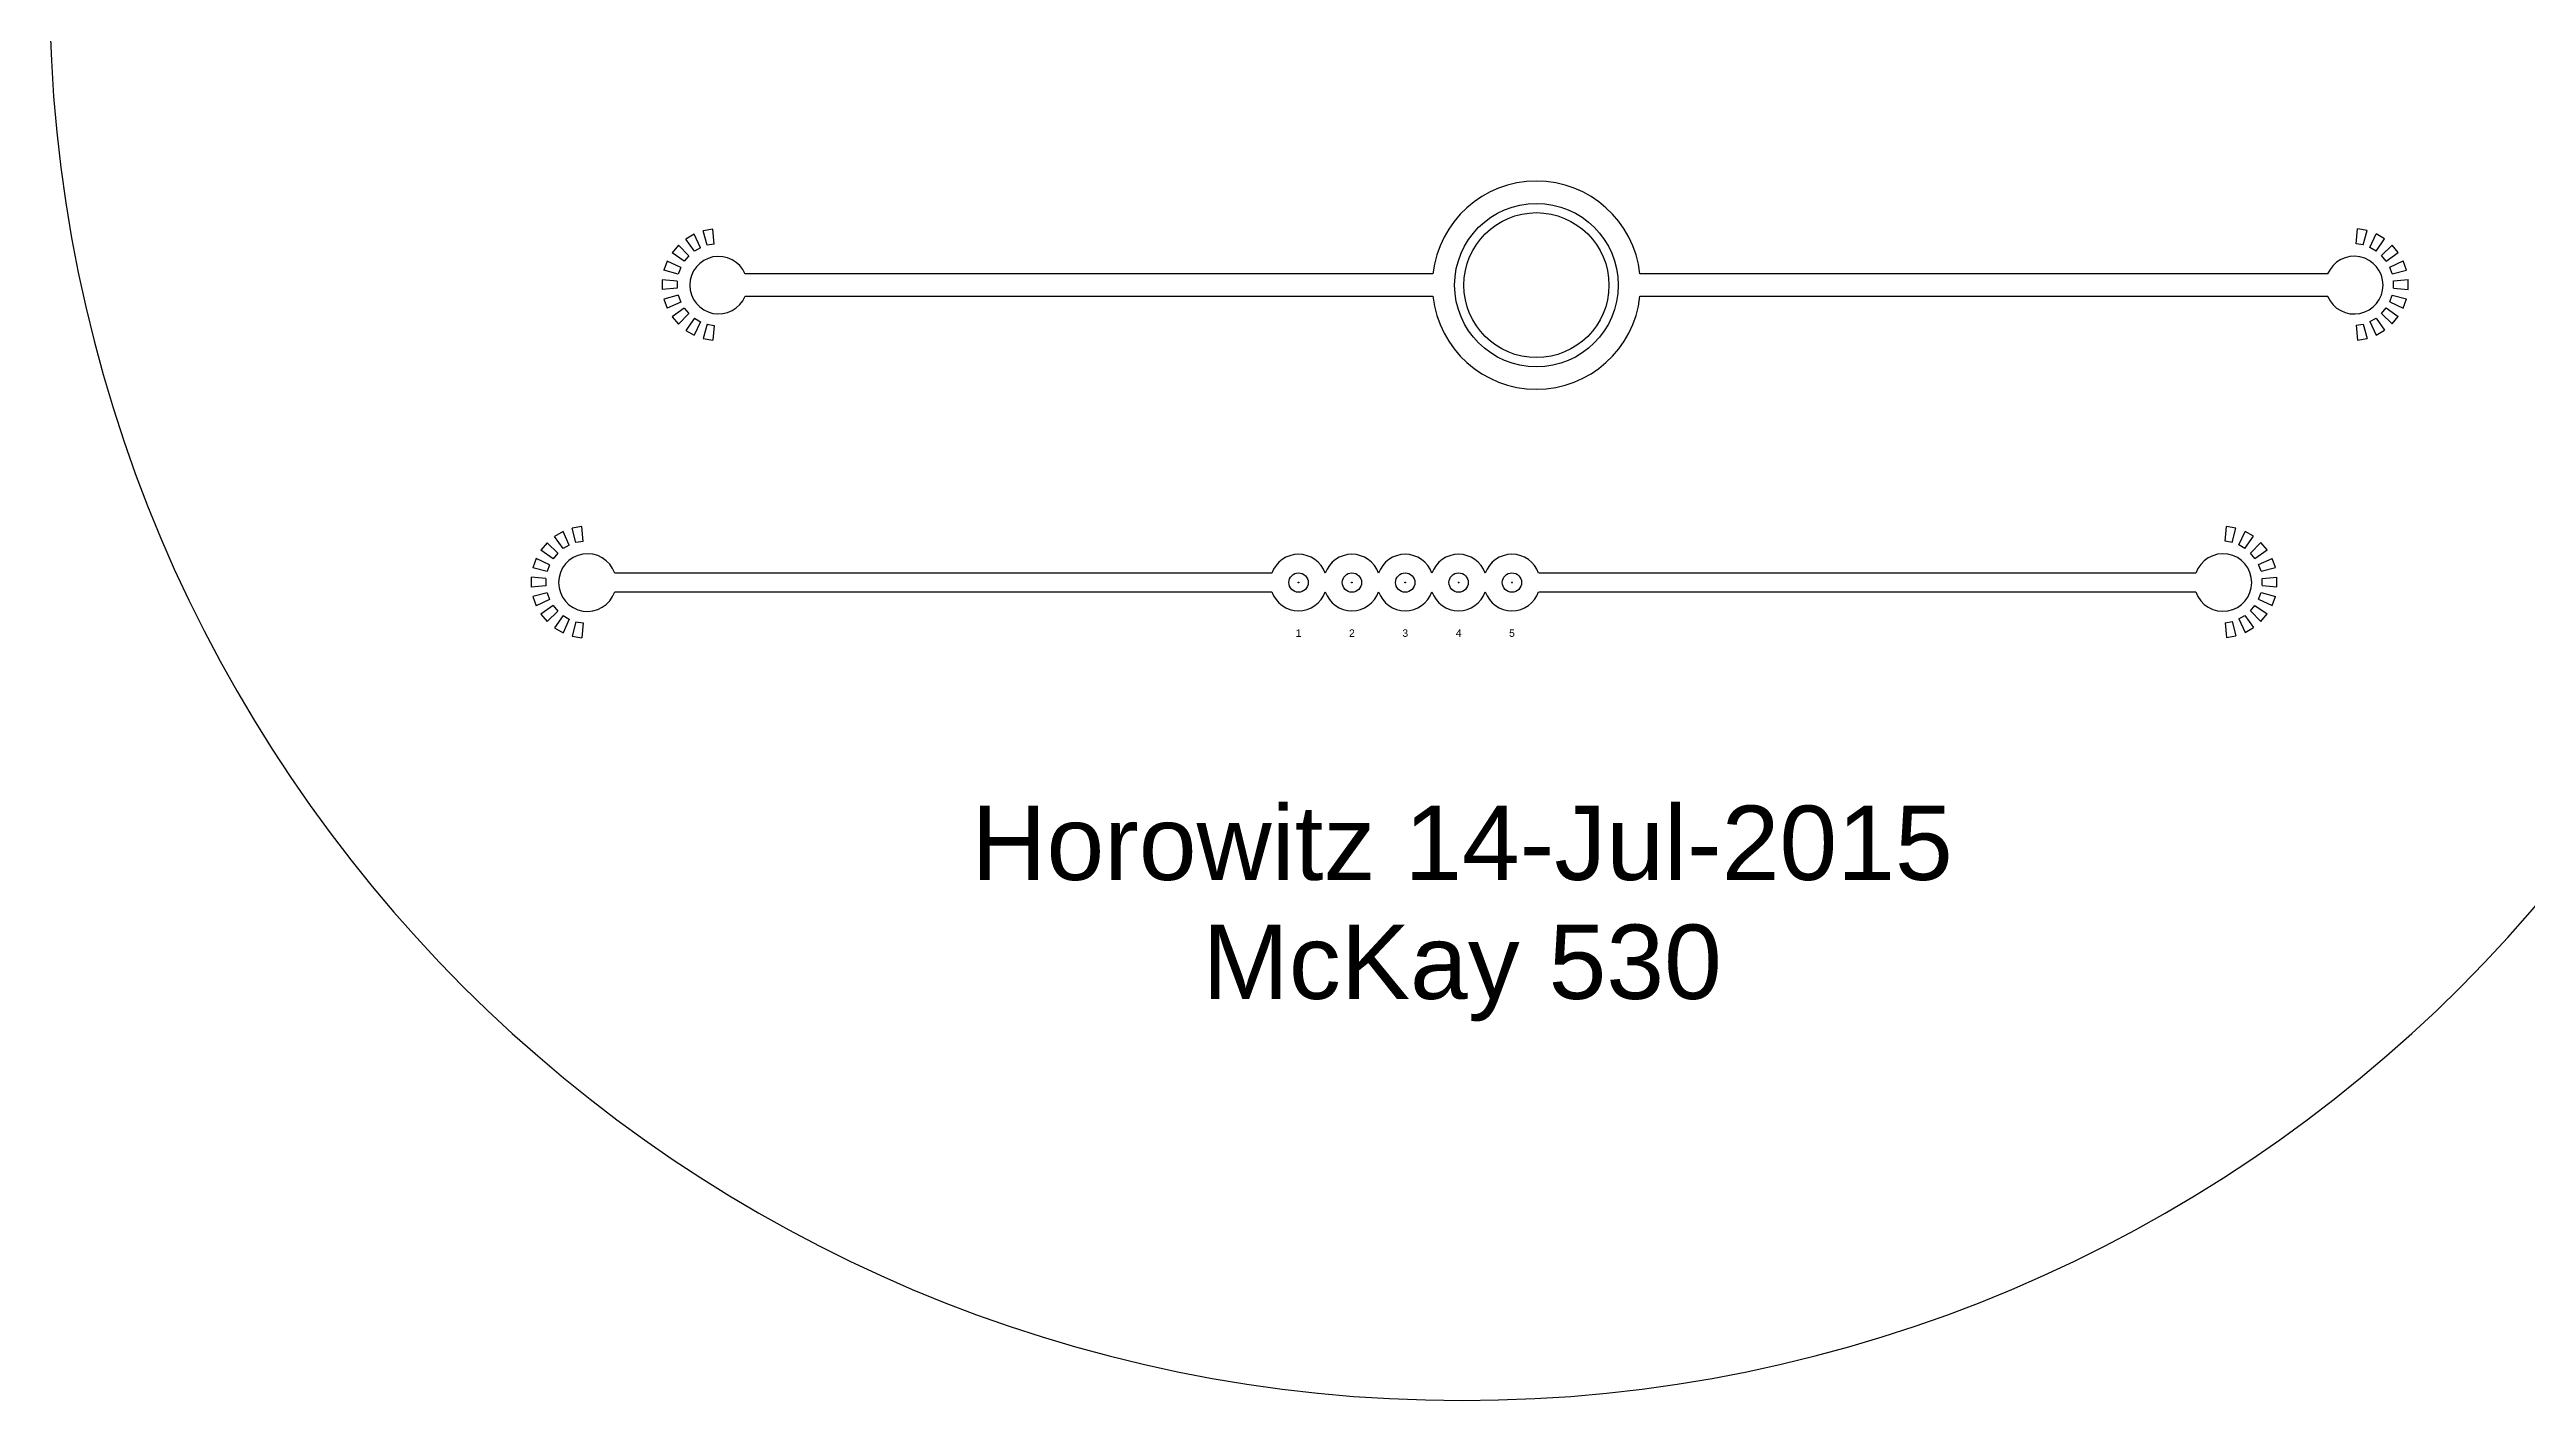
# Model space of a CAD drawing. Header units: inches. Extents: x -19000 to 33594, y -19000 to 19000.
# Drawn here: x -19000 to 14316, y -19000 to -831 of the extents above; entities that cross this region are included whole.
import ezdxf
from ezdxf.enums import TextEntityAlignment as Align

# ---------------------------------------------------------------- set-up
doc = ezdxf.new("R2010")
doc.units = ezdxf.units.IN
doc.header["$MEASUREMENT"] = 0
doc.styles.get("Standard").update_dxf_attribs({"font": 'arial.ttf', "height": 100})

msp = doc.modelspace()

# ---------------------------------------------------------------- linework, layer by layer
for p, q in [((-10329, -3315), (-10442, -3380)), ((-10244, -3496), (-10329, -3315)), ((-10077, -3247), (-10206, -3270)), ((-10154, -3463), (-10206, -3270)), ((-10060, -3447), (-10077, -3247)), ((12027, -3444), (12044, -3244)), ((12173, -3267), (12044, -3244)), ((12121, -3460), (12173, -3267)), ((12211, -3493), (12296, -3312)), ((12409, -3377), (12296, -3312)), ((-10542, -3464), (-10626, -3564)), ((-10462, -3679), (-10626, -3564)), ((-10401, -3606), (-10542, -3464)), ((-10401, -3606), (-10462, -3679)), ((-10327, -3544), (-10442, -3380)), ((-10244, -3496), (-10327, -3544)), ((-10060, -3447), (-10154, -3463)), ((12121, -3460), (12027, -3444)), ((12294, -3541), (12211, -3493)), ((12294, -3541), (12409, -3377)), ((12368, -3603), (12509, -3461)), ((12429, -3676), (12368, -3603)), ((12429, -3676), (12593, -3561)), ((12593, -3561), (12509, -3461)), ((-10560, -3947), (-10759, -3929)), ((-10759, -3929), (-10759, -4060)), ((-10691, -3678), (-10736, -3800)), ((-10543, -3852), (-10736, -3800)), ((-10510, -3762), (-10691, -3678)), ((-10560, -3947), (-10560, -4042)), ((-10510, -3762), (-10543, -3852)), ((-392, -3850), (-9643, -3850)), ((11643, -3850), (2392, -3850)), ((12477, -3759), (12659, -3675)), ((12510, -3849), (12477, -3759)), ((12510, -3849), (12703, -3797)), ((12527, -3944), (12726, -3926)), ((12527, -4040), (12527, -3944)), ((12703, -3797), (12659, -3675)), ((12726, -4057), (12726, -3926)), ((-10560, -4042), (-10759, -4060)), ((-10543, -4137), (-10736, -4189)), ((-10736, -4189), (-10691, -4311)), ((-10510, -4227), (-10691, -4311)), ((-10462, -4310), (-10626, -4425)), ((-10543, -4137), (-10510, -4227)), ((-10462, -4310), (-10401, -4383)), ((-9643, -4150), (-392, -4150)), ((2392, -4150), (11643, -4150)), ((12368, -4381), (12429, -4307)), ((12429, -4307), (12593, -4422)), ((12477, -4224), (12510, -4134)), ((12477, -4224), (12659, -4309)), ((12510, -4134), (12703, -4186)), ((12527, -4040), (12726, -4057)), ((12659, -4309), (12703, -4186)), ((-10626, -4425), (-10542, -4525)), ((-10401, -4383), (-10542, -4525)), ((-10327, -4445), (-10442, -4609)), ((-10442, -4609), (-10329, -4674)), ((-10244, -4493), (-10329, -4674)), ((-10327, -4445), (-10244, -4493)), ((-10154, -4526), (-10206, -4719)), ((-10154, -4526), (-10060, -4542)), ((-10060, -4542), (-10077, -4742)), ((12027, -4540), (12121, -4523)), ((12027, -4540), (12044, -4739)), ((12121, -4523), (12173, -4716)), ((12211, -4490), (12294, -4442)), ((12211, -4490), (12296, -4671)), ((12294, -4442), (12409, -4606)), ((12296, -4671), (12409, -4606)), ((12368, -4381), (12509, -4522)), ((12509, -4522), (12593, -4422)), ((-10206, -4719), (-10077, -4742)), ((12044, -4739), (12173, -4716)), ((-12093, -7315), (-12207, -7380)), ((-12009, -7496), (-12093, -7315)), ((-11842, -7247), (-11970, -7270)), ((-11919, -7463), (-11970, -7270)), ((-11824, -7447), (-11842, -7247)), ((10262, -7444), (10280, -7244)), ((10408, -7267), (10280, -7244)), ((10357, -7460), (10408, -7267)), ((10447, -7493), (10531, -7312)), ((10644, -7377), (10531, -7312)), ((-12307, -7464), (-12391, -7564)), ((-12227, -7679), (-12391, -7564)), ((-12165, -7606), (-12307, -7464)), ((-12165, -7606), (-12227, -7679)), ((-12092, -7544), (-12207, -7380)), ((-12009, -7496), (-12092, -7544)), ((-11824, -7447), (-11919, -7463)), ((10357, -7460), (10262, -7444)), ((10530, -7541), (10447, -7493)), ((10530, -7541), (10644, -7377)), ((10603, -7603), (10745, -7461)), ((10665, -7676), (10603, -7603)), ((10665, -7676), (10829, -7561)), ((10829, -7561), (10745, -7461)), ((-12324, -7947), (-12523, -7929)), ((-12523, -7929), (-12523, -8060)), ((-12456, -7678), (-12501, -7800)), ((-12308, -7852), (-12501, -7800)), ((-12275, -7762), (-12456, -7678)), ((-12324, -7947), (-12324, -8042)), ((-12275, -7762), (-12308, -7852)), ((-2559, -7875), (-11398, -7875)), ((9869, -7875), (1030, -7875)), ((10713, -7759), (10894, -7675)), ((10746, -7849), (10713, -7759)), ((10746, -7849), (10939, -7797)), ((10762, -7944), (10961, -7926)), ((10762, -8040), (10762, -7944)), ((10939, -7797), (10894, -7675)), ((10961, -8057), (10961, -7926)), ((-12324, -8042), (-12523, -8060)), ((-12308, -8137), (-12501, -8189)), ((-12501, -8189), (-12456, -8311)), ((-12275, -8227), (-12456, -8311)), ((-12227, -8310), (-12391, -8425)), ((-12308, -8137), (-12275, -8227)), ((-12227, -8310), (-12165, -8383)), ((-11398, -8125), (-2559, -8125)), ((1030, -8125), (9869, -8125)), ((10603, -8381), (10665, -8307)), ((10665, -8307), (10829, -8422)), ((10713, -8224), (10746, -8134)), ((10713, -8224), (10894, -8309)), ((10746, -8134), (10939, -8186)), ((10762, -8040), (10961, -8057)), ((10894, -8309), (10939, -8186)), ((-12391, -8425), (-12307, -8525)), ((-12165, -8383), (-12307, -8525)), ((-12092, -8445), (-12207, -8609)), ((-12207, -8609), (-12093, -8674)), ((-12009, -8493), (-12093, -8674)), ((-12092, -8445), (-12009, -8493)), ((-11919, -8526), (-11970, -8719)), ((-11919, -8526), (-11824, -8542)), ((-11824, -8542), (-11842, -8742)), ((10262, -8540), (10357, -8523)), ((10262, -8540), (10280, -8739)), ((10357, -8523), (10408, -8716)), ((10447, -8490), (10530, -8442)), ((10447, -8490), (10531, -8671)), ((10530, -8442), (10644, -8606)), ((10531, -8671), (10644, -8606)), ((10603, -8381), (10745, -8522)), ((10745, -8522), (10829, -8422)), ((-11970, -8719), (-11842, -8742)), ((10280, -8739), (10408, -8716))]:
    msp.add_line(p, q)
for centre, radius in [((0, 0), 19000), ((1000, -4000), 1100), ((1000, -4000), 975), ((-2200, -8000), 130), ((-2200, -8000), 5), ((-1482, -8000), 130), ((-1482, -8000), 5), ((-765, -8000), 130), ((-765, -8000), 5), ((-47, -8000), 130), ((-47, -8000), 5), ((671, -8000), 130), ((671, -8000), 5)]:
    msp.add_circle(centre, radius)
for centre, radius, start, end in [((1000, -4000), 1400, 6.1506, 173.8494), ((-10000, -4000), 387, 22.774, 337.226), ((12000, -4000), 388, 202.7737, 157.2263), ((1000, -4000), 1400, 186.1506, 353.8494), ((-11765, -8000), 388, 18.8187, 341.1813), ((-2200, -8000), 380, 19.2045, 160.7955), ((-1482, -8000), 380, 19.2053, 160.7947), ((-765, -8000), 380, 19.2047, 160.7953), ((-47, -8000), 380, 19.2048, 160.7952), ((671, -8000), 380, 19.2048, 160.7952), ((10235, -8000), 387, 198.8192, 161.1808), ((-2200, -8000), 380, 199.2045, 340.7955), ((-1482, -8000), 380, 199.2053, 340.7947), ((-765, -8000), 380, 199.2047, 340.7953), ((-47, -8000), 380, 199.2048, 340.7952), ((671, -8000), 380, 199.2048, 340.7952)]:
    msp.add_arc(centre, radius, start, end)

# ---------------------------------------------------------------- texts
for s, height, p in [('1', 100, (-2200, -8730)), ('2', 100, (-1482, -8730)), ('3', 100, (-765, -8730)), ('4', 100, (-47, -8730)), ('5', 100, (671, -8730)), ('Horowitz 14-Jul-2015', 1000, (0, -12000)), ('McKay 530', 1000, (0, -13600))]:
    msp.add_text(s, height=height).set_placement(p, align=Align.CENTER)

doc.saveas('drawing.dxf')
